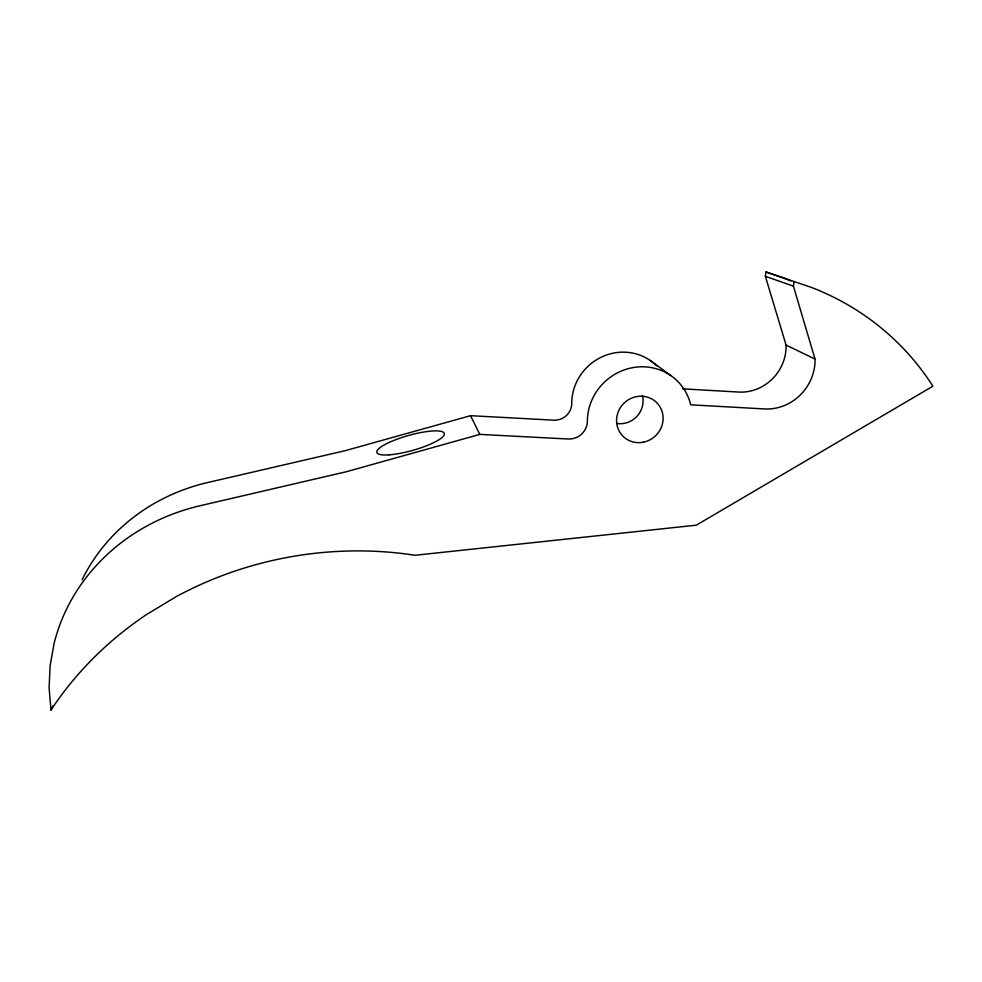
<?xml version="1.0" encoding="UTF-8"?>
<svg xmlns="http://www.w3.org/2000/svg" width="982" height="982" viewBox="0 0 982 982"><rect width="100%" height="100%" fill="white"/><g stroke="black" fill="none" stroke-linecap="round" stroke-linejoin="round"><path stroke-width="1.47" d="M765.899 271.965L811.832 287.554A284.633 264.956 -36.9 0 1 932.9 386.196L696.312 525.174L415.03 555.272A344.842 308.986 -10 0 0 176.318 596.577L146.428 614.622A344.842 308.986 -10 0 0 50.99 710.035L49.1 688.001L50.107 665.833L54.01 643.848A198.524 183.573 -1.5 0 1 199.923 505.779L346.474 471.704L479.805 434.388L568.222 439.003A17.885 17.246 -39.4 0 0 587.346 422.518A53.556 51.039 -44 0 1 633.267 367.55A53.556 51.039 -44 0 1 690.69 404.817L764.561 408.942A46.964 43.834 -52.1 0 0 815.035 359.081L786.079 345.075L765.371 276.323L765.899 271.965L782.715 277.648A268.147 251.196 -37.4 0 1 790.841 280.962M815.035 359.081L793.431 286.167L794.021 281.539M50.99 710.035L52.93 705.862M656.725 365.905A50.377 48.228 -45 0 0 602.224 356.736A50.377 48.228 -45 0 0 571.733 404.633A16.829 16.289 -40.4 0 1 553.774 420.173L470.538 415.681L345.185 450.677L207.472 482.592A186.85 173.863 -0.8 0 0 82.12 579.773M682.674 388.847L738.697 392.063A44.153 41.44 -53.1 0 0 786.079 345.075M765.371 276.323L793.431 286.167M650.158 360.431L670.767 375.541M470.538 415.681L479.805 434.388M642.437 395.537A22.39 21.432 -45 0 1 617.162 423.5M643.443 442.182A23.801 22.684 -44 0 0 657.952 403.995A23.801 22.684 -44 0 0 618.132 412.121A23.801 22.684 -44 0 0 643.443 442.182M388.7 454.875A35.033 7.733 -15.7 0 0 443.803 435.566A35.033 7.733 -15.7 0 0 399.171 438.426A35.033 7.733 -15.7 0 0 388.7 454.875"/></g></svg>
